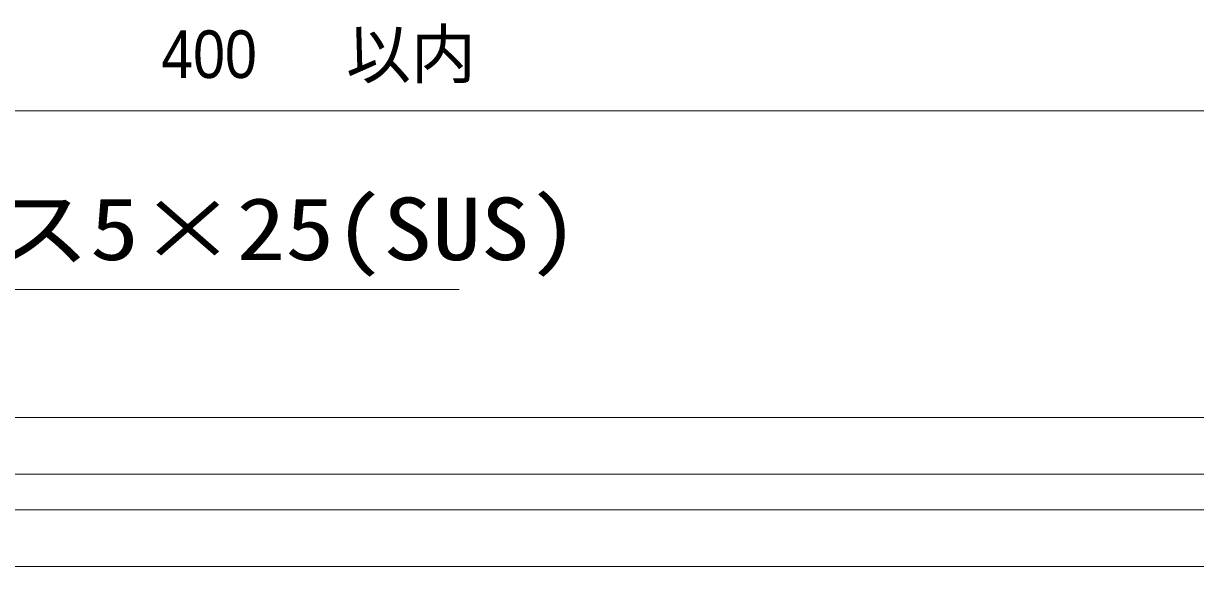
# Model space of a CAD drawing. Units: millimetres, scale not verified. Extents: x -450 to 450, y -136 to 136.
# Drawn here: x 131.11 to 170.47, y -60.8 to -42.57 of the extents above; entities that cross this region are included whole.
import ezdxf
from ezdxf.enums import TextEntityAlignment as Align

# ---------------------------------------------------------------- set-up
doc = ezdxf.new("R2010")
doc.units = ezdxf.units.MM
doc.header["$LTSCALE"] = 2
for name, color, linetype, lineweight in [('0-1_デッキ', 4, 'Continuous', 9), ('0-4_文字', 4, 'Continuous', 9), ('0-9_寸法', 7, 'Continuous', 9)]:
    doc.layers.add(name, color=color, linetype=linetype, lineweight=lineweight)
doc.styles.add('Osaka', font='')
doc.styles.add('ＭＳ ゴシック', font='')
doc.styles.get('Osaka').set_extended_font_data('Osaka')
doc.styles.get('ＭＳ ゴシック').set_extended_font_data('MS Gothic')

# ---------------------------------------------------------------- blocks, each defined once
blk = doc.blocks.new('グループ-114-1')
at = {"layer": '0-1_デッキ', "color": 1}
for p, q in [((8336, -5593), (9536, -5593)), ((8336, -5643), (9536, -5643))]:
    blk.add_line(p, q, dxfattribs=at)
at = {"layer": '0-1_デッキ'}
for p, q in [((8336, -5612), (9536, -5612)), ((8336, -5624), (9536, -5624))]:
    blk.add_line(p, q, dxfattribs=at)

msp = doc.modelspace()

# ---------------------------------------------------------------- linework, layer by layer
at = {"layer": '0-4_文字'}
msp.add_line((145.744, -51.5), (116.816, -51.5), dxfattribs=at)
at = {"layer": '0-9_寸法'}
msp.add_line((181.479, -45.5), (102.48, -45.5), dxfattribs=at)

# ---------------------------------------------------------------- block references
at = {"layer": '0-1_デッキ', "xscale": 0.1, "yscale": 0.1}
msp.add_blockref('グループ-114-1', (-752.107, 503.5), dxfattribs=at)

# ---------------------------------------------------------------- texts
at = {"layer": '0-4_文字', "style": 'ＭＳ ゴシック', "width": 1.15}
msp.add_text('ナベテクス5×25(SUS)', height=2.097, dxfattribs=at).set_placement((116.898, -51.143), align=Align.BOTTOM_LEFT)
at = {"layer": '0-9_寸法', "style": 'Osaka', "width": 0.9}
msp.add_text('400', height=1.598, dxfattribs=at).set_placement((135.736, -44.883), align=Align.BOTTOM_LEFT)
at = {"layer": '0-9_寸法', "style": 'Osaka'}
msp.add_text('以内', height=1.598, dxfattribs=at).set_placement((141.941, -44.883), align=Align.BOTTOM_LEFT)

doc.saveas('drawing.dxf')
